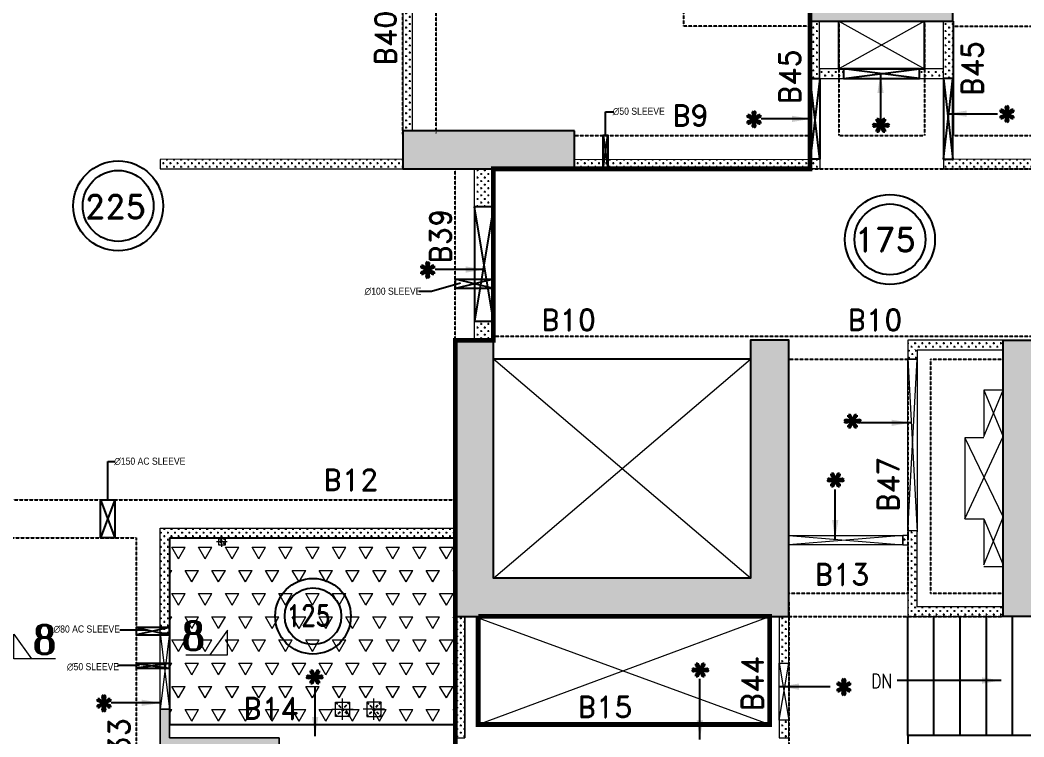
# Model space of a CAD drawing. Header units: millimetres. Extents: x 2061841 to 105821645, y -77612 to 48520811.
# Drawn here: x 2441836 to 2452375, y 20834 to 28363 of the extents above; entities that cross this region are included whole.
import ezdxf

# ---------------------------------------------------------------- set-up
doc = ezdxf.new("R2010")
doc.units = ezdxf.units.MM
doc.header["$LTSCALE"] = 10
doc.header["$MEASUREMENT"] = 0
doc.linetypes.add('$0$HIDDEN', pattern=[0.375, 0.25, -0.125])
doc.linetypes.add('HIDDEN2', pattern=[4.762499999999999, 3.175, -1.5875])
for name, color, linetype, lineweight in [('0-PL-DP CUTOUT', 32, 'Continuous', 9), ('s-opening text', 4, 'Continuous', 9), ('SEC-LINE', 1, 'Continuous', 15), ('vin nonstrwall', 3, 'Continuous', 9), ('VIN SUNK HATCH', 8, 'Continuous', 0), ('VIN-OPENING', 6, 'Continuous', 9), ('VIN_COLUMN HATCH', 33, 'Continuous', 20), ('VIN_CUT OUT', 6, 'Continuous', 9)]:
    doc.layers.add(name, color=color, linetype=linetype, lineweight=lineweight)
for name, color, linetype in [('A-An-Text-2', 191, 'Continuous'), ('A-Comments', 30, 'Continuous'), ('A-FLOR-HIDN', 8, 'HIDDEN2'), ('A-HATCH', 8, 'Continuous'), ('BEAM NO', 2, 'Continuous'), ('S-OPENING', 6, 'Continuous'), ('SLEEVE 150 NEW', 51, 'Continuous'), ('Typical & Refuge$0$A-Plan-Railing', 6, 'Continuous'), ('Typical & Refuge$0$A-Plan-Stair', 8, 'Continuous'), ('VIN-DIM', 3, 'Continuous'), ('VIN_BEAM', 4, 'Continuous'), ('VIN_COLUMN', 1, 'Continuous'), ('VIN_SLAB THK', 2, 'Continuous')]:
    doc.layers.add(name, color=color, linetype=linetype)
doc.styles.add('200', font='romand.shx', dxfattribs={"width": 0.8, "height": 225})
doc.styles.add('KCP', font='', dxfattribs={"width": 0.9, "height": 200})
doc.styles.add('MAH', font='romand.shx', dxfattribs={"height": 210})
doc.styles.add('RT', font='romant.shx', dxfattribs={"height": 250})
doc.styles.add('ST', font='romand.shx', dxfattribs={"height": 4})
doc.styles.add('WD-100_0.5mm', font='romans.shx', dxfattribs={"width": 0.8, "height": 150})
doc.styles.add('WD-50', font='ARIALN.TTF', dxfattribs={"height": 150})
doc.styles.get('KCP').set_extended_font_data('Bahnschrift')
doc.dimstyles.new('GR1', dxfattribs={"dimtxt": 225, "dimasz": 125, "dimexe": 125, "dimexo": 100, "dimgap": 50, "dimtad": 1, "dimdec": 0, "dimzin": 3, "dimdsep": 46, "dimtxsty": '200', "dimblk1": 'OBLIQUE', "dimblk2": 'OBLIQUE', "dimsah": 1, "dimcen": 0.0625, "dimdle": 125, "dimclrd": 3, "dimclre": 3, "dimclrt": 2, "dimadec": 0, "dimazin": 0, "dimtfac": 1, "dimtdec": 0, "dimtix": 1, "dimtmove": 0, "dimatfit": 3, "dimfxl": 1, "dimtolj": 1, "dimtzin": 0, "dimarcsym": 0})
doc.dimstyles.new('wd-50', dxfattribs={"dimtxt": 90, "dimasz": 50, "dimexe": 35, "dimexo": 50, "dimgap": 25, "dimtad": 1, "dimrnd": 5, "dimzin": 12, "dimdsep": 46, "dimtxsty": 'WD-50', "dimblk": 'ARCHTICK', "dimblk2": 'ARCHTICK', "dimcen": 50, "dimdle": 35, "dimclrd": 5, "dimclre": 5, "dimclrt": 4, "dimadec": 0, "dimazin": 0, "dimtfac": 1, "dimtmove": 1, "dimatfit": 2, "dimfxl": 1, "dimtolj": 1, "dimtzin": 12, "dimlwd": -1, "dimlwe": -1, "dimarcsym": 0})
pattern_1 = [(0, (-675.489619826898, 4494.860912063778), (37.5, 37.5), [18.75, -56.25]), (90, (-666.114619826898, 4485.485912063778), (-37.49999999999999, 37.5), [18.75, -56.25])]
pattern_2 = [(0, (-3646.261218469124, 480.2358689814282), (37.5, 37.5), [18.75, -56.25]), (90, (-3636.886218469124, 470.8608689814282), (-37.49999999999999, 37.5), [18.75, -56.25])]
pattern_3 = [(0, (-24131.92047447385, 22922.31121649784), (37.5, 37.5), [18.75, -56.25]), (90, (-24122.54547447385, 22912.93621649784), (-37.49999999999999, 37.5), [18.75, -56.25])]

# ---------------------------------------------------------------- blocks, each defined once
blk = doc.blocks.new('A$C21A8152F')
at = {"layer": 'SEC-LINE'}
for p, q in [((512.9126129375945, 310.8288595213089), (292.4536703438448, 2.736486093723214)), ((512.9126129377108, 2.736486093723215), (512.9126129375945, 310.8288595213089)), ((-6.702640956216783, 2.736486093723215), (512.9126129377108, 2.736486093723215))]:
    blk.add_line(p, q, dxfattribs=at)
blk = doc.blocks.new('_Oblique')
at = {"color": 0, "linetype": 'ByBlock', "lineweight": -2}
blk.add_line((-0.5, -0.5), (0.5, 0.5), dxfattribs=at)
blk = doc.blocks.new('_ArchTick')
at = {"color": 0, "linetype": 'ByBlock', "const_width": 0.15}
blk.add_lwpolyline([(-0.5, -0.5), (0.5, 0.5)], dxfattribs=at)

msp = doc.modelspace()

# ---------------------------------------------------------------- hatches: boundary and pattern name
at = {"layer": 'A-Comments'}
h = msp.add_hatch(dxfattribs=at)
h.set_pattern_fill('HONEY', color=81, scale=200)
h.set_pattern_definition([(0, (-117649.4203747055, -156143.8879606228), (37.5, 21.65063509461097), [25, -50]), (120, (-117649.4203747055, -156143.8879606228), (-37.49999999999999, 21.65063509461097), [24.99999999999994, -49.99999999999989]), (59.99999999999999, (-117649.4203747055, -156143.8879606228), (8.326672684688674e-15, 43.30127018922194), [-50, 25])])
edge = h.paths.add_edge_path()
edge.add_line((2449110.496854141, 38975.27463273155), (2449010.496854141, 38975.27463273155))
edge.add_line((2449010.496854141, 38975.27463273155), (2449010.496854141, 40275.27522465634))
edge.add_arc((2448610.496927606, 40275.27456347069), 399.9999265350124, 9.470788566565654e-05, 90.00000984348037)
edge.add_line((2448610.496858886, 40675.27449000569), (2437455.498763062, 40675.27462077645))
edge.add_arc((2437455.498763648, 39775.27462136269), 899.9999994137614, 90.00000003732296, 180.0000000373193)
edge.add_line((2436555.498764235, 39775.27462077645), (2436555.49876424, 22925.27463272951))
edge.add_line((2436555.49876424, 22925.27463272951), (2436455.49876424, 22925.27463272948))
edge.add_line((2436455.49876424, 22925.27463272948), (2436455.498764235, 39775.27462077645))
edge.add_arc((2437455.498764235, 39775.27462077641), 1000.000000000044, 90.00000000000739, 180.0000000000025, ccw=False)
edge.add_line((2437455.498764235, 40775.27462077645), (2448610.496860072, 40775.27449000561))
edge.add_arc((2448610.496854141, 40275.27449000562), 499.9999999999789, 8.418475960070282e-05, 89.99999932039623, ccw=False)
edge.add_line((2449110.496854141, 40275.27522465634), (2449110.496854141, 38975.27463273155))
h = msp.add_hatch(dxfattribs=at)
h.set_pattern_fill('HONEY', color=81, scale=200)
h.set_pattern_definition([(0, (-117649.4203747055, -156143.8879606228), (37.5, 21.65063509461097), [25, -50]), (120, (-117649.4203747055, -156143.8879606228), (-37.49999999999999, 21.65063509461097), [24.99999999999993, -49.99999999999986]), (59.99999999999999, (-117649.4203747055, -156143.8879606228), (8.326672684688674e-15, 43.30127018922194), [-50, 25])])
edge = h.paths.add_edge_path()
edge.add_line((2449110.496854141, 38975.27463273155), (2449010.496854141, 38975.27463273155))
edge.add_line((2449010.496854141, 38975.27463273155), (2449010.496854141, 40275.27522465634))
edge.add_arc((2448610.496927606, 40275.27456347069), 399.9999265350124, 9.470788566565654e-05, 90.00000984348037)
edge.add_line((2448610.496858886, 40675.27449000569), (2437455.498763062, 40675.27462077645))
edge.add_arc((2437455.498763648, 39775.27462136269), 899.9999994137614, 90.00000003732296, 180.0000000373193)
edge.add_line((2436555.498764235, 39775.27462077645), (2436555.49876424, 22925.27463272951))
edge.add_line((2436555.49876424, 22925.27463272951), (2436455.49876424, 22925.27463272948))
edge.add_line((2436455.49876424, 22925.27463272948), (2436455.498764235, 39775.27462077645))
edge.add_arc((2437455.498764235, 39775.27462077641), 1000.000000000044, 90.00000000000739, 180.0000000000025, ccw=False)
edge.add_line((2437455.498764235, 40775.27462077645), (2448610.496860072, 40775.27449000561))
edge.add_arc((2448610.496854141, 40275.27449000562), 499.9999999999789, 8.418475960070282e-05, 89.99999932039623, ccw=False)
edge.add_line((2449110.496854141, 40275.27522465634), (2449110.496854141, 38975.27463273155))
at = {"layer": 'vin nonstrwall'}
h = msp.add_hatch(dxfattribs=at)
h.set_pattern_fill('CROSS', color=256, scale=150)
h.set_pattern_definition(pattern_3)
h.paths.add_polyline_path([(2445855.496854142, 27200.27463273161), (2445955.496854142, 27200.31064001046), (2445955.496854142, 28760.27463273161), (2445855.496854142, 28760.27463273161)])
h = msp.add_hatch(dxfattribs=at)
h.set_pattern_fill('CROSS', color=256, scale=150)
h.set_pattern_definition(pattern_3)
h.paths.add_polyline_path([(2450230.496854142, 28350.27463276037), (2450130.496854142, 28350.27463273158), (2450130.751337412, 27750.38695070558), (2450230.751337412, 27750.38695073437)])
h = msp.add_hatch(dxfattribs=at)
h.set_pattern_fill('CROSS', color=256, scale=150)
h.set_pattern_definition(pattern_3)
h.paths.add_polyline_path([(2451530.496854141, 28350.27463276037), (2451630.496854141, 28350.27463273158), (2451630.453230285, 27750.31064289152), (2451530.453230285, 27750.31064292031)])
h = msp.add_hatch(dxfattribs=at)
h.set_pattern_fill('CROSS', color=256, scale=150)
h.set_pattern_definition(pattern_2)
h.paths.add_polyline_path([(2451280.39269807, 27850.31064007342), (2451530.453230214, 27850.31064007557), (2451530.453230214, 27750.31064007557), (2451280.39269807, 27750.31064006458)])
h.paths.add_polyline_path([(2450230.496854274, 27750.3106400644), (2450480.392697999, 27750.31064006458), (2450480.392697999, 27850.31064006655), (2450230.496854274, 27850.3106400644)])
h = msp.add_hatch(dxfattribs=at)
h.set_pattern_fill('CROSS', color=256, scale=150, angle=180)
h.set_pattern_definition(pattern_3)
h.paths.add_polyline_path([(2443305.496712175, 26900.27316303916), (2443305.496854142, 26800.2746327307), (2445855.492914454, 26800.31064006443), (2445855.492914454, 26900.31064006443), (2443405.496854142, 26900.27463273071)])
h = msp.add_hatch(dxfattribs=at)
h.set_pattern_fill('CROSS', color=256, scale=150)
h.set_pattern_definition(pattern_3)
h.paths.add_polyline_path([(2447655.496854142, 26900.2746327307), (2450231.006454846, 26900.2746327307), (2450231.006454846, 26800.27463273161), (2447655.496854142, 26800.27463273161)])
h = msp.add_hatch(dxfattribs=at)
h.set_pattern_fill('CROSS', color=256, scale=150)
h.set_pattern_definition(pattern_3)
h.paths.add_polyline_path([(2454105.496854141, 26900.2746327307), (2451529.987253437, 26900.2746327307), (2451529.987253437, 26800.27463273161), (2454105.496854141, 26800.27463273161)])
h = msp.add_hatch(dxfattribs=at)
h.set_pattern_fill('CROSS', color=256, scale=150)
h.set_pattern_definition(pattern_3)
h.paths.add_polyline_path([(2446805.496854142, 26400.31064006417), (2446605.496854142, 26400.31064006417), (2446605.496854142, 26800.2746327307), (2446805.496854142, 26800.2746327307)])
h = msp.add_hatch(dxfattribs=at)
h.set_pattern_fill('CROSS', color=256, scale=150)
h.set_pattern_definition(pattern_3)
h.paths.add_polyline_path([(2446805.496854142, 25000.31064006433), (2446605.496854142, 25000.31064006433), (2446605.496854142, 25200.2746327307), (2446805.496854142, 25200.2746327307)])
h = msp.add_hatch(dxfattribs=at)
h.set_pattern_fill('CROSS', color=256, scale=150)
h.set_pattern_definition(pattern_1)
h.paths.add_polyline_path([(2452155.500144614, 25000.3106400644), (2451155.50014466, 25000.3106400644), (2451155.50014466, 24900.31164129996), (2452155.500144614, 24900.31164129996), (2452155.500144614, 25000.3106400644)])
h = msp.add_hatch(dxfattribs=at)
h.set_pattern_fill('CROSS', color=256, scale=150)
h.set_pattern_definition([(0, (0, 0), (37.5, 37.5), [18.75, -56.25]), (90, (9.375, -9.375), (-37.49999999999999, 37.5), [18.75, -56.25])])
h.paths.add_polyline_path([(2442330.488565195, 24913.98413906242), (2442330.488565195, 24959.79870518253), (2442319.599186908, 24913.98413906242), (2442330.488565195, 24913.98413906242)])
h = msp.add_hatch(dxfattribs=at)
h.set_pattern_fill('CROSS', color=256, scale=150)
h.set_pattern_definition([(0, (-8130.536890453193, 480.2358689814282), (37.5, 37.5), [18.75, -56.25]), (90, (-8121.161890453193, 470.8608689814282), (-37.49999999999999, 37.5), [18.75, -56.25])])
h.paths.add_polyline_path([(2451155.500793875, 24900.31164130029), (2451255.500793876, 24900.31164130029), (2451255.500793876, 24800.31164130049), (2451155.500793875, 24800.31164130049), (2451155.500793875, 24900.31164130029)])
h = msp.add_hatch(dxfattribs=at)
h.set_pattern_fill('CROSS', color=256, scale=150)
h.set_pattern_definition(pattern_2)
h.paths.add_polyline_path([(2443305.499254621, 21925.31064006444), (2443305.499254621, 23025.34664739739), (2446405.499254621, 23025.34664739739), (2446405.499254621, 22925.34664739739), (2443405.499254788, 22925.3466483013), (2443405.499254788, 21925.31064006444), (2443305.499254621, 21925.31064006444)])
h = msp.add_hatch(dxfattribs=at)
h.set_pattern_fill('CROSS', color=256, scale=150)
h.set_pattern_definition(pattern_1)
h.paths.add_polyline_path([(2451255.50014466, 23000.31064006486), (2451155.50014466, 23000.31064006486), (2451155.50014466, 22950.31064006443), (2451105.500793829, 22950.31164130008), (2451105.500793829, 22850.31164130008), (2451155.50014466, 22850.31064006443), (2451155.50014466, 22100.31361860795), (2452155.500305509, 22100.31354981794), (2452155.500793829, 22100.32238100214), (2452155.500793829, 22200.31164130008), (2451255.501238872, 22200.31164130008), (2451255.50014466, 23000.31064006486)])
h = msp.add_hatch(dxfattribs=at)
h.set_pattern_fill('CROSS', color=256, scale=150)
h.set_pattern_definition(pattern_2)
h.paths.add_polyline_path([(2446505.500144614, 22100.31058811202), (2446405.500144614, 22100.31064006443), (2446405.500144614, 20825.31064006443), (2446505.500144614, 20825.31058811202)])
h = msp.add_hatch(dxfattribs=at)
h.set_pattern_fill('CROSS', color=256, scale=150)
h.set_pattern_definition(pattern_2)
h.paths.add_polyline_path([(2449905.500144614, 22100.3106400644), (2449805.500144614, 22100.3106400644), (2449805.507503878, 21610.31064006427), (2449905.507503878, 21610.31064006427), (2449905.500144614, 22100.3106400644)])
h = msp.add_hatch(dxfattribs=at)
h.set_pattern_fill('CROSS', color=256, scale=150)
h.set_pattern_definition(pattern_2)
edge = h.paths.add_edge_path()
edge.add_line((2438355.496204927, 20175.27463273078), (2438355.496204925, 19575.27463273078))
edge.add_line((2438350.499254621, 19575.34664739733), (2443305.499254621, 19575.34664739733))
edge.add_line((2443305.499254621, 19575.34664739733), (2443305.499254621, 20825.34664739728))
edge.add_line((2443305.499254621, 20825.34664739728), (2443305.49925474, 20825.34664672317))
edge.add_line((2443305.49925474, 20825.34664672317), (2443305.453127587, 21125.31021279271))
edge.add_line((2443305.453127587, 21125.31021279271), (2443405.453127587, 21125.31021279271))
edge.add_line((2443405.453127587, 21125.31021279271), (2443405.49925474, 20825.34664672317))
edge.add_line((2443405.49925474, 20825.34664672317), (2444555.453229915, 20825.31064006463))
edge.add_line((2444555.453229915, 20825.31064006463), (2444555.453229915, 20725.31064006463))
edge.add_line((2444555.453229915, 20725.31064006463), (2443405.499254621, 20725.34664739728))
edge.add_line((2443405.499254621, 20725.34664739728), (2443405.499254621, 19425.34664739731))
edge.add_line((2443405.499254621, 19425.34664739731), (2438255.464079942, 19425.27463273115))
edge.add_line((2438255.464079942, 19425.27463273115), (2438255.464079943, 20175.27463273118))
edge.add_line((2438255.464079943, 20175.27463273118), (2438350.499254622, 20175.34664739733))
h = msp.add_hatch(dxfattribs=at)
h.set_pattern_fill('CROSS', color=256, scale=150)
h.set_pattern_definition(pattern_2)
h.paths.add_polyline_path([(2449905.50079383, 21010.31064006427), (2449805.50079383, 21010.31064006427), (2449805.500144614, 20825.3106400644), (2449905.500144614, 20825.3106400644), (2449905.50079383, 21010.31064006427)])
at = {"layer": 'VIN SUNK HATCH'}
h = msp.add_hatch(dxfattribs=at)
h.set_pattern_fill('TRIANG', color=8, scale=750)
h.set_pattern_definition([(59.99999999999999, (1672873.736111776, -43545.71164178586), (-140.6249997277446, 243.5696446571867), [140.625, -140.625]), (120, (1672873.736111776, -43545.71164178586), (-281.2499997277446, 1.571867427885287e-07), [140.6249999999989, -140.6249999999989]), (0, (1672803.423611776, -43423.92681953585), (140.625, 243.5696445), [140.625, -140.625])])
edge = h.paths.add_edge_path()
edge.add_line((2443405.500589737, 22925.31126222864), (2446414.002053423, 22922.37387263245))
edge.add_line((2446414.002053423, 22922.37387263245), (2446397.026176543, 20977.18884607789))
edge.add_line((2446397.026176543, 20977.18884607789), (2443405.500589567, 20971.16415934472))
edge.add_line((2443405.500589567, 20971.16415934472), (2443405.500589567, 22916.68998538165))
at = {"layer": 'VIN_COLUMN HATCH'}
h = msp.add_hatch(color=256, dxfattribs=at)
h.dxf.hatch_style = 1
h.paths.add_polyline_path([(2451040.505577557, 30125.27588741759), (2450720.520250455, 30125.27588741759), (2450720.481845309, 28750.27187523407), (2450130.512914006, 28750.27279758708), (2450130.512914006, 28350.27580525096), (2451630.480794277, 28350.27346021226), (2451630.480794277, 28750.27045254838), (2451040.467172397, 28750.27137497135), (2451040.505577557, 30125.27588741759)])
h = msp.add_hatch(color=256, dxfattribs=at)
h.dxf.hatch_style = 1
h.paths.add_polyline_path([(2447655.496854141, 27200.27463273162), (2445855.496854141, 27200.27463273162), (2445855.496854141, 26800.27463273162), (2447655.496854141, 26800.27463273162)])
h = msp.add_hatch(color=256, dxfattribs=at)
h.dxf.hatch_style = 1
h.paths.add_polyline_path([(2446405.500793829, 25000.31064006436), (2446405.500793829, 22100.31064006436), (2449905.500793829, 22100.31064006436), (2449905.500793829, 25000.31064006436), (2449505.500793829, 25000.31064006436), (2449505.500793829, 22500.31064006436), (2446805.500793829, 22500.31064006436), (2446805.500793829, 25000.31064006436)])
h = msp.add_hatch(color=256, dxfattribs=at)
h.dxf.hatch_style = 1
h.paths.add_polyline_path([(2455355.500793829, 25000.31064006434), (2455355.500793829, 22100.31064006434), (2452155.500793829, 22100.31064006434), (2452155.500793829, 25000.31064006434), (2452555.500793829, 25000.31064006434), (2452555.500793829, 22500.31064006434), (2454955.500793829, 22500.31064006434), (2454955.500793829, 25000.31064006434)])

# ---------------------------------------------------------------- linework, layer by layer
at = {"layer": '0-PL-DP CUTOUT', "color": 32, "ltscale": 15, "extrusion": (2.01815504827594e-08, 8.4118303714588e-09, 0.9999999999999999)}
for p, q in [((2443899.248328974, 22887.73897741019, -643584.2976898972), (2444011.748328974, 22887.73897741019, -643584.2976921677)), ((2443955.498328974, 22831.48897741019, -643584.2976905593), (2443955.498328974, 22943.98897741019, -643584.2976915056))]:
    msp.add_line(p, q, dxfattribs=at)
at = {"layer": '0-PL-DP CUTOUT', "color": 32, "ltscale": 15, "extrusion": (8.411830371458793e-09, 2.01815504827594e-08, 0.9999999999999999)}
for p, q in [((2445221.104626693, 21012.73897338507, -643584.2976883206), (2445221.104626693, 21237.73897338507, -643584.2976928615)), ((2445108.604626693, 21125.23897338507, -643584.2976896447), (2445333.604626693, 21125.23897338507, -643584.2976915374))]:
    msp.add_line(p, q, dxfattribs=at)
at = {"layer": '0-PL-DP CUTOUT', "color": 32, "ltscale": 15, "extrusion": (-8.411830371458798e-09, 2.01815504827594e-08, 0.9999999999999999)}
for p, q in [((2445550.502268811, 21012.73897338391, -643584.2976569888), (2445550.502268811, 21237.73897338391, -643584.2976615296)), ((2445663.002268811, 21125.23897338391, -643584.2976583128), (2445438.002268811, 21125.23897338391, -643584.2976602055))]:
    msp.add_line(p, q, dxfattribs=at)
at = {"layer": '0-PL-DP CUTOUT', "color": 32, "extrusion": (2.01815504827594e-08, 8.4118303714588e-09, 0.9999999999999999), "elevation": -643584.2481756932}
msp.add_lwpolyline([(2443993.011317504, 22925.24439113176), (2443918.011317504, 22925.24439113176), (2443918.011317504, 22850.24439113176), (2443993.011317504, 22850.24439113176)], close=True, dxfattribs=at)
at = {"layer": '0-PL-DP CUTOUT', "color": 32, "extrusion": (8.411830371458793e-09, 2.01815504827594e-08, 0.9999999999999999), "elevation": -643584.2766954658}
msp.add_lwpolyline([(2445296.110040415, 21200.25196191369), (2445296.110040415, 21050.25196191369), (2445146.110040415, 21050.25196191369), (2445146.110040415, 21200.25196191369)], close=True, dxfattribs=at)
at = {"layer": '0-PL-DP CUTOUT', "color": 32, "extrusion": (-8.411830371458798e-09, 2.01815504827594e-08, 0.9999999999999999), "elevation": -643584.317804475}
msp.add_lwpolyline([(2445475.496855089, 21200.25196191336), (2445475.496855089, 21050.25196191336), (2445625.496855089, 21050.25196191336), (2445625.496855089, 21200.25196191336)], close=True, dxfattribs=at)
at = {"layer": 'A-FLOR-HIDN', "color": 32, "extrusion": (2.01815504827594e-08, 8.4118303714588e-09, 0.9999999999999999)}
for p, q in [((2443992.998328974, 22925.23897741019, -643584.2976921047), (2443917.998328974, 22850.23897741019, -643584.2976899602)), ((2443992.998328974, 22850.23897741019, -643584.2976914739), (2443917.998328974, 22925.23897741019, -643584.2976905911))]:
    msp.add_line(p, q, dxfattribs=at)
at = {"layer": 'A-FLOR-HIDN', "color": 32, "extrusion": (8.411830371458793e-09, 2.01815504827594e-08, 0.9999999999999999)}
for p, q in [((2445296.104626693, 21200.23897338507, -643584.2976927356), (2445146.104626693, 21050.23897338507, -643584.2976884466)), ((2445146.104626693, 21200.23897338507, -643584.2976914739), (2445296.104626693, 21050.23897338507, -643584.2976897084))]:
    msp.add_line(p, q, dxfattribs=at)
at = {"layer": 'A-FLOR-HIDN', "color": 32, "extrusion": (-8.411830371458798e-09, 2.01815504827594e-08, 0.9999999999999999)}
for p, q in [((2445475.502268811, 21200.23897338391, -643584.2976614037), (2445625.502268811, 21050.23897338391, -643584.2976571147)), ((2445625.502268811, 21200.23897338391, -643584.297660142), (2445475.502268811, 21050.23897338391, -643584.2976583765))]:
    msp.add_line(p, q, dxfattribs=at)
at = {"layer": 'A-HATCH', "const_width": 50, "elevation": -643584.2960062516}
msp.add_lwpolyline([(2449110.496854141, 32500.31263770856), (2449110.496854141, 40275.27463273161, 0.2819902937047672), (2448610.496927606, 40675.27449000577), (2437455.498763062, 40675.27462077651, 0.4142135621822593), (2436555.498764235, 39775.27462136275), (2436555.473875349, 19576.17633272707), (2443405.500144615, 19576.17633272484), (2443405.499254621, 20725.34664739728), (2446405.497929836, 20725.30795323727), (2446405.499699617, 25000.31285857107), (2446805.496854142, 25000.31285857107), (2446805.614590629, 26800.27463273162), (2450129.788413005, 26800.41732234053), (2450130.512914006, 28750.27279758708), (2450720.470170129, 28750.41223000092), (2450720.470170129, 30125.34673271672), (2450830.496204926, 30125.27463273078), (2450830.496197591, 31925.27463273078), (2447755.500144987, 31925.34771128139), (2447755.500144987, 32500.27463273078), (2449110.496854142, 32500.2746327307)], format="xyb", dxfattribs=at)
at = {"layer": 'A-HATCH', "const_width": 50, "elevation": -643584.2963778005}
msp.add_lwpolyline([(2446645.498981894, 22100.31064006436), (2446645.498981135, 20965.31075837992), (2449705.501238827, 20965.31075837992), (2449705.49956145, 22100.31064006436), (2446645.498981894, 22100.31356645477)], dxfattribs=at)
at = {"layer": 'S-OPENING'}
for p, q in [((2451280.392697999, 27750.31064007342, -643584.2963778005), (2450480.392697999, 27850.30624695438, -643584.2963778005)), ((2450480.392697999, 27750.31064006458, -643584.2963778005), (2451279.794445755, 27850.2358585341, -643584.2963778005)), ((2450231.006137764, 27750.38695071998, -643584.2963778005), (2450130.496854142, 26900.41736319462, -643584.2963778005)), ((2450231.006454846, 26900.42315947015, -643584.2963778005), (2450131.006137764, 27750.53547743065, -643584.2963778005)), ((2451529.987253437, 26900.42315947015, -643584.2963778005), (2451629.98757052, 27750.53565490816, -643584.2963778005)), ((2451529.98757052, 27750.38712819748, -643584.2963778005), (2451630.496854141, 26900.41736319462, -643584.2963778005)), ((2446805.496854142, 25200.2746327307, -643584.2963778005), (2446605.496854142, 26400.31064006417, -643584.2963778005)), ((2446805.496854142, 26400.31064006417, -643584.2963778005), (2446605.496854142, 25200.2746327307, -643584.2963778005))]:
    msp.add_line(p, q, dxfattribs=at)
at = {"layer": 'S-OPENING', "elevation": -643584.2963778005}
for points in [[(2450480.392697999, 27750.31064006458), (2451280.39269807, 27750.31064006458), (2451280.39269807, 27850.31064007342), (2450480.392697999, 27850.31064007342)], [(2450130.49653706, 27750.38695071998), (2450231.006137764, 27750.38695071998), (2450231.006454846, 26900.42315947015), (2450130.496854142, 26900.42315947015)], [(2451630.497171224, 27750.38712819748), (2451529.98757052, 27750.38712819748), (2451529.987253437, 26900.42315947015), (2451630.496854141, 26900.42315947015)], [(2446805.496854142, 26400.31064006417), (2446605.496854142, 26400.31064006417), (2446605.496854142, 25200.2746327307), (2446805.496854142, 25200.2746327307)]]:
    msp.add_lwpolyline(points, close=True, dxfattribs=at)
at = {"layer": 'SLEEVE 150 NEW'}
for p, q in [((2447956.323607247, 26801.15180746992, -643584.2956154322), (2448006.325752013, 27153.02827390815, -643584.2957587955)), ((2447956.325752013, 27153.02827390815, -643584.2957587955), (2448006.323607247, 26801.15180746992, -643584.2956154322)), ((2446806.436959151, 25543.06644887142, -643584.295234248), (2446406.436959148, 25643.06644887235, -643584.295234248)), ((2446806.436959151, 25643.06644887142, -643584.295234248), (2446406.436959148, 25543.06644887235, -643584.295234248)), ((2442681.322037486, 23326.15021112729, -643584.2950828925), (2442831.322037486, 23326.15021112729, -643584.2950828925)), ((2442831.322037486, 23326.15021112729, -643584.2959966164), (2442681.322037486, 22926.15021112729, -643584.2959966164)), ((2442681.322037486, 23326.15021112729, -643584.2959966164), (2442831.322037486, 22926.15021112729, -643584.2959966164)), ((2442706.322037486, 23326.15021112729, -643584.2950828925), (2442806.322037486, 23326.15021112729, -643584.2950828925)), ((2443406.323126748, 21985.00754955347, -643584.2959966164), (2443055.500144615, 21905.00754955347, -643584.2959966164)), ((2443055.500144615, 21985.00754955347, -643584.2959966164), (2443406.323126748, 21905.00754955347, -643584.2959966164)), ((2443406.323126748, 21605.00754955347, -643584.2959966164), (2443055.500144615, 21555.00754955347, -643584.2959966164)), ((2443055.500144615, 21605.00754955347, -643584.2959966164), (2443406.323126748, 21555.00754955347, -643584.2959966164))]:
    msp.add_line(p, q, dxfattribs=at)
for points, elevation in [([(2448006.323607247, 26801.15180746992), (2447956.323607247, 26801.15180746992), (2447956.325752013, 27153.02827390815), (2448006.325752013, 27153.02827390815)], -643584.2956151214), ([(2446806.436959151, 25643.06644887142), (2446806.436959151, 25543.06644887142), (2446406.436959148, 25543.06644887235), (2446406.436959148, 25643.06644887235)], -643584.295234248), ([(2442681.322037486, 23326.15021112729), (2442831.322037486, 23326.15021112729), (2442831.322037486, 22926.11517797211), (2442681.322037486, 22926.11517797211)], -643584.2950828925), ([(2443406.3235717, 21905.00754955347), (2443406.3235717, 21985.00754955347), (2443055.500144615, 21985.00754955347), (2443055.500144615, 21905.00754955347)], -643584.2959966164), ([(2443406.3235717, 21555.00754955347), (2443406.3235717, 21605.00754955347), (2443055.500144615, 21605.00754955347), (2443055.500144615, 21555.00754955347)], -643584.2959966164)]:
    msp.add_lwpolyline(points, close=True, dxfattribs=dict(at, elevation=elevation))
at = {"layer": 'Typical & Refuge$0$A-Plan-Railing', "color": 3, "elevation": -643584.2946838258}
msp.add_lwpolyline([(2451155.501238872, 20475.31126222847), (2453905.501238826, 20475.31126222847), (2453905.501238826, 20850.31126222847), (2451155.501238872, 20850.31126222847)], close=True, dxfattribs=at)
at = {"layer": 'Typical & Refuge$0$A-Plan-Stair', "color": 3}
for p, q in [((2451155.501238872, 20850.31126222847, -643584.2946838258), (2451155.501238872, 22100.31126222847, -643584.2946838258)), ((2451430.501238872, 20850.31126222847, -643584.2946838258), (2451430.501238872, 22100.31126222847, -643584.2946838258)), ((2451705.501238872, 20850.31126222847, -643584.2946838258), (2451705.501238872, 22100.31126222847, -643584.2946838258)), ((2451980.501238872, 20850.31126222847, -643584.2946838258), (2451980.501238872, 22100.31126222847, -643584.2946838258)), ((2452255.501238872, 20850.31126222847, -643584.2946838258), (2452255.501238872, 22100.31126222847, -643584.2946838258))]:
    msp.add_line(p, q, dxfattribs=at)
at = {"layer": 'vin nonstrwall'}
for p, q in [((2451105.500793829, 22850.31164130008, -643584.2963778005), (2451105.500793829, 22950.31164130008, -643584.2963778005)), ((2446405.500144614, 22100.3106400644, -643584.2959966164), (2446405.498819866, 20825.34664131685, -643584.2959966164)), ((2446505.500806989, 22100.29258748579, -643584.2959966164), (2446505.49948224, 20825.32858873824, -643584.2959966164)), ((2443405.49843358, 21125.31021255784, -643584.2963778005), (2443305.49843358, 21125.31021255784, -643584.2963778005))]:
    msp.add_line(p, q, dxfattribs=at)
for points, elevation in [([(2445855.496854142, 27200.27463273161), (2445955.496854142, 27200.31064001046), (2445955.496854142, 28760.27463273161), (2445855.496854142, 28760.27463273161)], -643584.2963778005), ([(2450230.496854142, 28350.27463276037), (2450130.496854142, 28350.27463276037), (2450130.49653706, 27750.38695071998), (2450230.49653706, 27750.38695071998)], -643584.2963778005), ([(2451530.496854141, 28350.27463276037), (2451630.496854141, 28350.27463276037), (2451630.496854141, 27750.31064290592), (2451530.496854141, 27750.31064290592)], -643584.2963778005), ([(2450230.496854274, 27750.3106400644), (2451530.453230214, 27750.31064007557), (2451530.453230214, 27850.31064007557), (2450230.496854274, 27850.3106400644)], -643584.2963778005), ([(2447655.496854142, 26900.2746327307), (2450231.006454846, 26900.42315947015), (2450231.006454846, 26800.42315947106), (2447655.496854142, 26800.27463273161)], -643584.2963778005), ([(2454105.496854141, 26900.2746327307), (2451529.987253437, 26900.42315947015), (2451529.987253437, 26800.42315947106), (2454105.496854141, 26800.27463273161)], -643584.2963778005), ([(2446805.496854142, 26400.31064006417), (2446605.496854142, 26400.31064006417), (2446605.496854142, 26800.2746327307), (2446805.496854142, 26800.2746327307)], -643584.2963778005), ([(2446805.496854142, 25000.31064006433), (2446605.496854142, 25000.31064006433), (2446605.496854142, 25200.2746327307), (2446805.496854142, 25200.2746327307)], -643584.2963778005), ([(2443305.499254621, 21925.31064006444), (2443305.499254621, 23025.34664739739), (2446405.499254621, 23025.34664739739), (2446405.499254621, 22925.34664739739), (2443405.499254788, 22925.3466483013), (2443405.499254788, 21925.31064006444)], -643584.2959966164), ([(2446505.500144614, 22100.31058811202), (2446405.500144614, 22100.31064006443), (2446405.500144614, 20825.31064006443), (2446505.500144614, 20825.31058811202)], -643584.2959966164), ([(2449905.500144614, 22100.3106400644), (2449805.500144614, 22100.3106400644), (2449805.507503878, 21610.31064006427), (2449905.507503878, 21610.31064006427)], -643584.2959966164), ([(2443405.499254621, 19425.34664739731), (2438255.464079942, 19425.27463273115), (2438255.464079943, 20175.27463273118), (2438355.496204575, 20175.34664739733), (2438355.496204574, 19575.34664739733), (2443305.499254621, 19575.34664739733), (2443305.499254621, 20825.34664739728), (2443305.49925474, 20825.34664672317), (2443305.49843358, 21125.31021255784), (2443405.49843358, 21125.31021255784), (2443405.49925474, 20825.34664672317), (2444555.453229915, 20825.34664705842), (2444555.453229915, 20725.34664705842), (2443405.499254621, 20725.34664739728)], -643584.2959966164), ([(2438255.464079942, 19425.27463273115), (2443405.499254621, 19425.34664739731), (2443405.499254621, 20725.34664739728), (2444555.453229915, 20725.34664705842), (2444555.453229915, 20825.34664705842), (2444385.499254472, 20825.34664700763), (2443405.49925474, 20825.34664672317), (2443405.49843358, 21125.31021255784), (2443305.49843358, 21125.31021255784), (2443305.49925474, 20825.34664672317), (2443305.499254621, 20825.34664739728), (2443305.499254621, 19575.34664739733), (2438355.496204574, 19575.34664739733), (2438355.496204575, 20175.34664739733), (2438300.499254614, 20175.34664739733), (2438255.496204924, 20175.3466473983), (2438255.496204928, 19575.34664739733)], -643584.2959966164), ([(2449905.50079383, 21010.31064006427), (2449805.50079383, 21010.31064006427), (2449805.500144614, 20825.3106400644), (2449905.500144614, 20825.3106400644)], -643584.2959966164)]:
    msp.add_lwpolyline(points, close=True, dxfattribs=dict(at, elevation=elevation))
for points, elevation in [([(2443305.496712175, 26900.27316303916), (2443305.496854142, 26800.2746327307), (2445855.492914454, 26800.31064006443), (2445855.492914454, 26900.31064006443), (2443305.496712175, 26900.27316303916)], -643584.2963778005), ([(2452155.500144614, 24800.3106400644), (2452155.500144614, 25000.3106400644), (2451155.50014466, 25000.3106400644), (2451155.50014466, 24800.31164130049)], -643584.2959966164), ([(2451255.500793876, 24900.31164130029), (2451255.500793876, 24800.31164130049), (2451155.500793875, 24800.31164130049)], -643584.2963778005), ([(2451255.500793876, 24900.31164130036), (2452155.500144614, 24900.31164129996)], -643584.2959966164), ([(2451155.50014466, 22850.31064006443), (2451155.50014466, 22100.31064006437), (2452155.500144614, 22100.31064006437), (2452161.029696303, 22200.31164130008), (2451255.501238872, 22200.31164130008), (2451255.50014466, 23000.31064006486), (2451155.50014466, 23000.31064006486), (2451155.50014466, 22950.31064006443), (2451105.500793829, 22950.31164130008), (2451105.500793829, 22850.31164130008), (2451155.50014466, 22850.31064006443)], -643584.2959966164)]:
    msp.add_lwpolyline(points, dxfattribs=dict(at, elevation=elevation))
at = {"layer": 'VIN-OPENING'}
for p, q in [((2451155.620546378, 23000.26730277545, -643584.2946838258), (2451255.620555992, 24800.31121484497, -643584.2946838258)), ((2451155.620546378, 24800.31121484497, -643584.2946838258), (2451255.500162136, 22987.53356173916, -643584.2959966164)), ((2451105.500793829, 22950.31164130008, -643584.2963778005), (2449905.500793829, 22850.31064006443, -643584.2963778005)), ((2449905.500793829, 22950.31064006443, -643584.2963778005), (2451105.500793829, 22850.31164130008, -643584.2963778005)), ((2443405.496854137, 21925.31064006892, -643584.2963690588), (2443305.496033011, 21125.31021255778, -643584.2963690588)), ((2443305.496854137, 21925.31064006892, -643584.2963690588), (2443405.496033011, 21125.31021255784, -643584.2963668484))]:
    msp.add_line(p, q, dxfattribs=at)
for points, elevation in [([(2451155.620546378, 24800.31121484497), (2451255.620555992, 24800.31121484497), (2451255.620555992, 23000.26730277545), (2451155.620546378, 23000.26730277545)], -643584.2946838258), ([(2451105.500793829, 22850.31164130008), (2449905.500793829, 22850.31064006443), (2449905.500793829, 22950.31064006443), (2451105.500793829, 22950.31164130008)], -643584.2959966164), ([(2443305.496854145, 21925.31064006444), (2443405.496854136, 21925.31064006444), (2443405.496033011, 21125.31021255784), (2443305.49603302, 21125.31021255784)], -643584.2946838258)]:
    msp.add_lwpolyline(points, close=True, dxfattribs=dict(at, elevation=elevation))
at = {"layer": 'VIN_BEAM', "linetype": '$0$HIDDEN'}
for p, q in [((2448805.496854172, 28300.26830562849, -643584.2963778005), (2448805.496854142, 29725.31134429375, -643584.2963778005)), ((2446205.4700522, 27176.60891747462, -643584.2959966164), (2446205.472001476, 28837.07508009588, -643584.2959966164)), ((2445855.50052342, 27164.91254573052, -643584.2959966164), (2445855.501006984, 28764.85621511255, -643584.2959966164)), ((2450130.497570417, 28300.27463273241, -643584.2963778005), (2448805.496854172, 28300.26830562849, -643584.2963778005)), ((2450430.577380958, 28350.27533613239, -643584.2959966164), (2450430.577380957, 27152.18772866676, -643584.2959966164)), ((2451330.545261227, 28350.27392912926, -643584.2959966164), (2451330.545261228, 27152.18772866676, -643584.2959966164)), ((2451630.496137865, 28300.27463273241, -643584.2963778005), (2452955.496854111, 28300.26830562849, -643584.2963778005)), ((2445860.426498111, 27152.18772866676, -643584.2959966164), (2445860.427188712, 27152.18772866676, -643584.2959966164)), ((2447655.495454824, 27150.3132041737, -643584.2963778005), (2450130.500793829, 27150.3132041737, -643584.2963778005)), ((2450430.577380957, 27150.3132041737, -643584.2963778005), (2451330.545261228, 27150.3132041737, -643584.2963778005)), ((2451630.496854141, 27150.3132041737, -643584.2963778005), (2454110.926498111, 27150.3132041737, -643584.2963778005)), ((2446405.499699617, 25000.31285857107, -643584.2959966164), (2446405.499795232, 26802.18734492338, -643584.2959966164)), ((2446805.614492462, 24950.31354883983, -643584.2959966164), (2446805.61459073, 26802.18733218795, -643584.2959966164)), ((2447655.501238826, 26800.3132041737, -643584.2963778005), (2454105.160446069, 26800.3132041737, -643584.2963778005)), ((2454955.500265681, 25040.3132041737, -643584.2959966164), (2446805.614497237, 25040.3132041737, -643584.2959966164)), ((2449905.500144614, 24800.3142948148, -643584.2959966164), (2451155.486581101, 24800.31420882827, -643584.2959966164)), ((2451155.486581101, 24800.31420882827, -643584.2959966164), (2451155.50014466, 22340.31361860794, -643584.2959966164)), ((2451395.485478375, 24800.31419231875, -643584.2959966164), (2451395.485478375, 22340.31360209938, -643584.2959966164)), ((2451395.485478375, 24800.31419231875, -643584.2959966164), (2452155.501238826, 24800.31414003728, -643584.2959966164)), ((2439305.496854141, 23325.31126222858, -643584.2959966164), (2446405.500046788, 23325.31126222858, -643584.2959966164)), ((2439285.782280348, 22925.31126222858, -643584.2959966164), (2443055.500144615, 22925.31126222858, -643584.2959966164)), ((2443055.500144615, 22925.31126222856, -643584.2959966164), (2443055.500144615, 19620.3132041737, -643584.2959966164)), ((2443405.500144616, 22925.31126222864, -643584.2959966164), (2443405.500144616, 20967.18551316712, -643584.2959966164)), ((2451155.50014466, 22340.31361860794, -643584.2959966164), (2449905.500144614, 22340.31370459542, -643584.2959966164)), ((2449905.500144614, 22250.31349289481, -643584.2959966164), (2449905.500144614, 19837.32115731206, -643584.2959966164)), ((2452155.51460078, 22340.31354981696, -643584.2959966164), (2451395.485478375, 22340.31360209938, -643584.2959966164)), ((2449910.4272642, 22100.31370425651, -643584.2959966164), (2452155.514604908, 22100.31354981696, -643584.2959966164))]:
    msp.add_line(p, q, dxfattribs=at)
at = {"layer": 'VIN_BEAM'}
for p, q in [((2450130.577380957, 28350.27580515017, -643584.2959966164), (2450130.577380957, 27152.18772866676, -643584.2959966164)), ((2450430.577380958, 27850.3535634126, -643584.2946838258), (2450430.577380958, 28350.26896104446, -643584.2946838258)), ((2451330.501238826, 27850.31126222854, -643584.2946838258), (2451330.545261227, 28350.27392912926, -643584.2959966164)), ((2451630.545261228, 28350.34664739733, -643584.2959966164), (2451630.545261228, 27152.18772866676, -643584.2959966164)), ((2450430.500118931, 27850.3106400644, -643584.2963778005), (2451330.501231795, 27850.23139373203, -643584.294683616)), ((2452155.501238826, 24760.31354981696, -643584.2959966164), (2452155.501238826, 25000.31354981696, -643584.2959966164)), ((2449510.428722594, 24800.31127326304, -643584.2959966164), (2446810.428722594, 24800.31127326304, -643584.2959966164)), ((2443405.500144616, 22925.31126222864, -643584.2959966164), (2446405.500048396, 22925.31126222864, -643584.2959966164)), ((2443405.500589567, 22922.54288220113, -643584.2959966164), (2443405.500589567, 20965.31126243585, -643584.2959966164)), ((2452155.514604908, 22100.31354981696, -643584.2959966164), (2452155.514604908, 22400.31354981696, -643584.2959966164)), ((2446405.500793829, 22100.31064006409, -643584.2959966164), (2446405.498981032, 20965.31126734891, -643584.2959966164)), ((2446645.498981894, 22100.31356645477, -643584.2959966164), (2446645.498981135, 20965.31075837992, -643584.2959966164)), ((2449705.501238826, 22100.31356133404, -643584.2959966164), (2449705.501238826, 20965.31064749057, -643584.2959966164)), ((2443405.500589567, 20965.31126243585, -643584.2959966164), (2446405.500144614, 20965.31126222853, -643584.2959966164)), ((2449705.501238826, 20965.31064749057, -643584.2959966164), (2446645.498981068, 20965.31075837992, -643584.2959966164))]:
    msp.add_line(p, q, dxfattribs=at)
at = {"layer": 'VIN_COLUMN', "ltscale": 125, "elevation": -643584.2963778005}
for points in [[(2451040.505577557, 30125.27588741759), (2450720.520250455, 30125.27588741759), (2450720.481845309, 28750.27187523407), (2450130.512914006, 28750.27279758708), (2450130.512914006, 28350.27580525096), (2451630.480794277, 28350.27346021226), (2451630.480794277, 28750.27045254838), (2451040.467172397, 28750.27137497135)], [(2447655.496854141, 27200.27463273162), (2445855.496854141, 27200.27463273162), (2445855.496854141, 26800.27463273162), (2447655.496854141, 26800.27463273162)], [(2446405.500793829, 25000.31064006436), (2446405.500793829, 22100.31064006436), (2449905.500793829, 22100.31064006436), (2449905.500793829, 25000.31064006436), (2449505.500793829, 25000.31064006436), (2449505.500793829, 22500.31064006436), (2446805.500793829, 22500.31064006436), (2446805.500793829, 25000.31064006436)], [(2455355.500793829, 25000.31064006434), (2455355.500793829, 22100.31064006434), (2452155.500793829, 22100.31064006434), (2452155.500793829, 25000.31064006434), (2452555.500793829, 25000.31064006434), (2452555.500793829, 22500.31064006434), (2454955.500793829, 22500.31064006434), (2454955.500793829, 25000.31064006434)]]:
    msp.add_lwpolyline(points, close=True, dxfattribs=at)
at = {"layer": 'VIN_CUT OUT'}
for p, q in [((2451330.501238826, 28350.31126222854, -643584.2946838258), (2450430.501238826, 27850.31126222854, -643584.2946838258)), ((2450430.501238826, 28350.31126222854, -643584.2946838258), (2451330.501238826, 27850.31126222854, -643584.2946838258)), ((2449505.501238826, 22500.31126222847, -643584.2946838258), (2446805.501238826, 24800.31126222847, -643584.2946838258)), ((2446805.501238826, 22500.31126222847, -643584.2946838258), (2449505.501238826, 24800.31126222847, -643584.2946838258)), ((2451955.499749453, 24475.31451377457, -639984.2963778005), (2451955.500180282, 23990.3074592847, -643584.2963778005)), ((2451955.500180282, 23990.3074592847, -643584.2963778005), (2452155.499644864, 24475.30876888852, -643584.2963778005)), ((2452155.500793747, 24475.30876885557, -639984.2963778005), (2451955.500793912, 24475.31451374457, -639984.2963778005)), ((2451955.502408994, 24475.27213938554, -639984.2971401688), (2452155.500793829, 23990.27419880811, -643584.2960802066)), ((2451755.485817894, 23975.31164129985, -643584.2963778005), (2451755.485817894, 23125.31164130007, -639984.2963778005)), ((2451955.507975023, 23975.31164130007, -639984.2963778005), (2451755.493612636, 23975.31164130007, -639984.2963778005)), ((2451755.502839823, 23125.27501179887, -639984.2971401688), (2452155.502839823, 23990.27082978583, -643584.2971401688)), ((2451755.502839823, 23975.27501180098, -643584.2971401688), (2452155.502141433, 23140.88686801876, -643584.2978717572)), ((2451755.485817894, 23125.31164130007, -639984.2963778005), (2451955.485817894, 23125.31164130007, -639984.2963778005)), ((2451955.485817894, 23125.31164130007, -639984.2963778005), (2451955.485817892, 22640.92349751931, -643584.2963778005)), ((2451955.485817894, 23125.27501179887, -639984.2971401688), (2452155.488188023, 22640.92349751924, -643584.2978717572)), ((2451955.517491567, 22640.92349751939, -643584.2978717572), (2452155.500793829, 23140.88349899647, -643584.2978717572)), ((2451955.493612717, 22625.31164129994, -639984.2963778005), (2452155.507974942, 22625.31164129994, -639984.2963778005)), ((2446605.501238826, 22100.31126222848, -643584.2946838258), (2449695.257434546, 20969.11262011727, -643584.2963778005)), ((2446645.498981068, 20965.31075837992, -643584.2959966164), (2449705.501238826, 22100.31126222848, -643584.2946838258)), ((2449805.500144614, 21010.31064006427, -639984.2967589847), (2449905.507503879, 21610.31064006428, -639984.2963778005)), ((2449805.507503878, 21610.31064006427, -639984.2963778005), (2449905.500144614, 21010.31064006427, -639984.2967589847))]:
    msp.add_line(p, q, dxfattribs=at)
at = {"layer": 'VIN_CUT OUT', "elevation": -639984.2963778005}
msp.add_lwpolyline([(2449805.507503878, 21610.31064006427), (2449905.507503879, 21610.31064006427), (2449905.500144614, 21010.31064006427), (2449805.500144614, 21010.31064006427)], close=True, dxfattribs=at)
at = {"layer": 'VIN_SLAB THK', "color": 2, "linetype": 'Continuous', "ltscale": 0.25}
for centre, radius in [((2442865.705034819, 26411.26528612111, -643584.2946949445), 472.1409517699481), ((2442865.705034819, 26411.26528612111, -643584.2946949445), 372.1409517699481), ((2450968.738096016, 26059.40582753198, -643584.2959966164), 472.1409517699481), ((2450968.738096016, 26059.40582753198, -643584.2959966164), 372.1409517699481), ((2444911.117585328, 22101.6049799287, -643584.2959966164), 397.1409517699481), ((2444911.117585328, 22101.6049799287, -643584.2959966164), 297.1409517699481)]:
    msp.add_circle(centre, radius, dxfattribs=at)

# ---------------------------------------------------------------- block references
at = {"layer": 'SEC-LINE', "yscale": 0.8399999998509884, "zscale": 0.8399999998509884}
for p, xscale in [((2443582.132686405, 21695.4720814353, -643584.2942270339), 0.8399999998509884), ((2442202.212177253, 21651.0227487156, -643196.1029326165), -0.8399999998509884)]:
    msp.add_blockref('A$C21A8152F', p, dxfattribs=dict(at, xscale=xscale))

# ---------------------------------------------------------------- texts
at = {"layer": 'A-An-Text-2', "color": 3, "style": 'WD-100_0.5mm', "width": 0.8}
msp.add_text('DN', height=150, dxfattribs=at).set_placement((2450770.356134307, 21347.13419936008, -643584.2946838258))
at = {"layer": 'BEAM NO', "color": 4, "style": 'MAH'}
for s, p in [('B40', (2445785.977164938, 27884.77442742768, -643196.1080580149)), ('B45', (2451945.566382366, 27566.5598276081, -643584.294302657)), ('B45', (2450028.767000366, 27478.58721805921, -1287168.590299273)), ('B39', (2446361.893252586, 25805.25291932834, -643196.1080580149)), ('B47', (2451061.486168467, 23198.16619450593, -643584.2961460587)), ('B44', (2449636.56407473, 21103.91123888974, -643584.2959966162)), ('B33', (2442987.815708761, 20455.73798408984, -643196.1080901484))]:
    msp.add_text(s, height=225, rotation=90, dxfattribs=at).set_placement(p)
for s, p in [('B9', (2448681.70737315, 27248.59655393259, -643584.293621869)), ('B10', (2447305.419154767, 25101.88970031608, -643584.2946838258)), ('B10', (2450521.210554436, 25101.89163122674, -643584.2950342569)), ('B12', (2445019.081644397, 23421.56251939115, -643584.2954154295)), ('B13', (2450176.285697586, 22429.34479967363, -643584.2954154295)), ('B14', (2444178.370153461, 21022.50260720082, -643584.2954154295)), ('B15', (2447687.766643194, 21036.7766331551, -643584.2954154295))]:
    msp.add_text(s, height=225, dxfattribs=at).set_placement(p)
at = {"layer": 's-opening text', "style": 'RT', "text_generation_flag": 4}
for rotation, p in [(180, (2449643.604155851, 27106.88821670921, -643584.2956154605)), (180, (2452299.540695371, 27161.39693287952, -643584.2956154605)), (270, (2451087.80329992, 27360.04763434668, -1287168.591993261)), (180, (2446218.604155253, 25524.71210906026, -643584.2956154605)), (270, (2450790.520898312, 24253.715936892, -643584.2952662357)), (270, (2450611.806282379, 23636.34829376797, -643584.295631426)), (270, (2445143.995134237, 21567.75961409341, -643584.2956154605)), (270, (2449190.805754452, 21640.68371430122, -643584.295631426)), (180, (2450586.984403254, 21144.3856642676, -643584.2956154605)), (180, (2442818.60415524, 20974.11929848126, -643584.2956154605))]:
    msp.add_text('*', height=300, rotation=rotation, dxfattribs=at).set_placement(p)
at = {"layer": 'SEC-LINE', "style": 'RT'}
for p in [(2443526.107242009, 21748.21759305712, -643584.2942270339), (2441963.455300065, 21707.16090185526, -642807.9149505408)]:
    msp.add_text('8', height=300, dxfattribs=at).set_placement(p)
at = {"layer": 'SLEEVE 150 NEW', "style": 'KCP', "width": 0.9}
for s, p in [('∅50 SLEEVE', (2448057.850434355, 27368.14316266408, -643584.2944712581)), ('∅100 SLEEVE', (2445452.818746308, 25478.20820186229, -644913.6778863482)), ('∅150 AC SLEEVE', (2442824.219903343, 23692.91576172121, -643584.2950828925)), ('∅80 AC SLEEVE', (2442187.18367, 21930.41520231161, -644913.6796517178)), ('∅50 SLEEVE', (2442327.983568131, 21534.92438175998, -644913.6796517178))]:
    msp.add_text(s, height=75, dxfattribs=at).set_placement(p)
at = {"layer": 'VIN_SLAB THK', "color": 2, "linetype": 'Continuous', "ltscale": 0.25, "style": 'ST'}
for s, p in [('225', (2442515.847252278, 26277.33332489652, -643584.2946949445)), ('175', (2450598.535261391, 25931.57738193245, -643584.2959966164))]:
    msp.add_text(s, height=250, dxfattribs=at).set_placement(p)
at = {"layer": 'VIN_SLAB THK', "color": 2, "linetype": 'Continuous', "ltscale": 0.25, "style": 'ST', "width": 0.8}
msp.add_text('125', height=225, dxfattribs=at).set_placement((2444631.28468404, 21996.73220375632, -643584.2959966164))

# ---------------------------------------------------------------- leaders
at = {"layer": 's-opening text'}
for points in [[(2450869.555269198, 27798.07955364414, -1287168.591993261), (2450869.555269198, 27276.11446749416, -1287168.591993261)], [(2451575.384004485, 27379.64496360143, -643584.2956154605), (2452097.349090635, 27379.64496360143, -643584.2956154605)], [(2450139.189418165, 27325.13624743111, -643584.2956154605), (2449617.224332015, 27325.13624743111, -643584.2956154605)], [(2446714.189417568, 25742.96013978216, -643584.2956154605), (2446192.224331418, 25742.96013978216, -643584.2956154605)], [(2451185.093403004, 24133.28852129767, -643584.295631426), (2450663.128316854, 24133.28852129767, -643584.295631426)], [(2450393.558251657, 22912.19160288219, -643584.295631426), (2450393.558251657, 23434.15668903217, -643584.295631426)], [(2448972.557723731, 20807.17236846752, -643584.295631426), (2448972.557723731, 21445.10425149251, -643584.295631426)], [(2449814.190307596, 21362.63369498951, -643584.2956154605), (2450341.391921097, 21362.63369498951, -643584.2956154605)], [(2444933.671736388, 20843.60292320763, -643584.2956154605), (2444933.671736388, 21365.56800935761, -643584.2956154605)], [(2443314.189417554, 21192.36732920317, -643584.2956154605), (2442792.224331404, 21192.36732920317, -643584.2956154605)]]:
    msp.add_leader(points, dimstyle='GR1', override={"dimasz": 200, "dimtad": 0, "dimfxl": 125}, dxfattribs=at)
at = {"layer": 'SLEEVE 150 NEW'}
for points in [[(2447981.325752013, 27153.02827390815, -643584.2956151214), (2447981.325752013, 27397.39705787742, -643584.2956151214), (2448068.813374026, 27397.39705787742, -643584.2956151214)], [(2446458.160221918, 25599.96688834682, -643584.2944537058), (2446154.833380263, 25510.58578780339, -643584.2944537058), (2446023.774424613, 25510.58578780339, -643584.2944537058)], [(2442756.322037486, 23326.15021112729, -643584.2950828925), (2442756.322037486, 23728.41409418709, -643584.2950828925), (2442826.995326259, 23728.41409418709, -643584.2950828925)], [(2443172.601312804, 21955.00754955347, -643584.2959966164), (2442883.253790278, 21955.00754955347, -643584.2959966164)], [(2443091.104676733, 21583.37563709527, -643584.2959966164), (2442859.55654773, 21583.37563709527, -643584.2959966164)]]:
    msp.add_leader(points, dimstyle='wd-50', override={"dimtxt": 200, "dimtad": 0, "dimdec": 0, "dimtxsty": 'KCP', "dimclrd": 256, "dimclre": 256, "dimclrt": 256, "dimtdec": 0, "dimarcsym": 1}, dxfattribs=at)
at = {"layer": 'VIN-DIM'}
msp.add_leader([(2452136.452265607, 21427.14312269344, -643584.2959966164), (2451044.230611201, 21427.14312269344, -643584.2959966164)], dimstyle='GR1', override={"dimasz": 200, "dimtad": 0, "dimfxl": 125}, dxfattribs=at)

doc.saveas('drawing.dxf')
